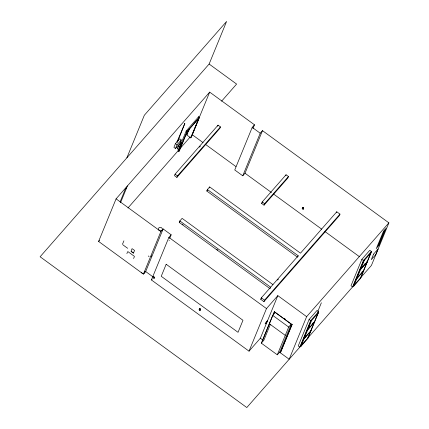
<?xml version="1.0" encoding="UTF-8"?>
<svg xmlns="http://www.w3.org/2000/svg" width="429" height="429" viewBox="0 0 429 429"><rect width="100%" height="100%" fill="white"/><g stroke="black" fill="none" stroke-linecap="round" stroke-linejoin="round"><path stroke-width="0.64" d="M178.073 148.246L178.078 148.531L178.067 148.236M199.946 309.91C199.174 308.585 199.893 310.317 199.994 309.636M200.027 309.872L199.764 308.987L200.198 309.47M199.673 309.153L200.161 309.513L199.737 309.111M199.758 309.223L200.273 309.325M302.713 208.537L303.056 207.899C302.595 210.097 303.03 207.137 303.158 208.473M180.303 145.093C180.813 143.683 178.475 146.01 180.309 144.734M181.124 143.704L179.799 144.643L180.159 144.975M180.958 143.517L179.837 144.541M181.22 143.704C179.118 144.954 180.373 144.868 181.408 143.147L181.092 142.916L179.719 144.594L180.11 144.884L181.612 142.959L181.22 142.675L179.837 144.353M125.697 188.245L126.185 188.336L125.697 188.245L120.12 201.828M177.038 141.822L177.44 142.117L184.765 123.632L177.005 141.87L177.483 142.015M184.449 123.729L184.91 123.927M317.814 311.481L321.359 302.783M179.719 144.594L180.142 144.766M180.159 144.182L180.947 143.49L181.215 143.726L180.057 144.771M179.789 144.589L181.092 142.916M181.408 143.147L181.065 143.034M200.032 309.706L199.523 309.566M179.799 144.97C180.1 144.219 180.368 145.334 180.529 144.809M122.458 244.273L123.906 240.825M126.871 157.834L144.337 115.245L226.592 21.45L209.127 64.034L40.111 256.767L246.798 407.55L305.148 341.05M169.632 238.486L171.15 234.786L163.149 228.947L145.683 271.53L143.415 274.12L98.616 241.436L116.082 198.852L209.679 92.117L254.483 124.801L252.965 128.502M120.592 202.579L127.424 185.913M126.882 253.609L127.67 251.694L128.078 251.732L134.143 256.156L134.39 256.596L133.601 258.51M131.033 251.179L132.073 248.643L134.572 250.402L133.473 253.083A17.423 8.902 41.7 0 1 131.124 251.351L133.612 253.105M175.44 143.645L173.922 147.351L175.52 148.52L179.772 143.667L181.295 139.961L179.692 138.798L175.44 143.645L177.038 144.814L175.52 148.52M178.373 145.136A1.378 1.164 22.3 0 0 178.603 146.337L178.646 146.305A1.314 1.11 22.3 0 1 178.432 145.163M178.555 146.664L178.732 146.466M178.646 146.305L178.598 146.428A1.314 1.11 22.3 0 1 178.308 145.565M180.807 145.329A1.314 1.11 22.3 0 1 179.193 146.702L178.721 146.949L179.193 146.702A1.378 1.164 22.3 0 0 180.866 145.313M178.984 146.584L179.14 146.825A1.314 1.11 22.3 0 0 180.856 145.747M178.775 149.061L178.035 150.874L178.834 151.453L179.402 150.81L187.376 131.365L198.718 118.431L190.744 137.87L186.749 134.953L189.237 128.877M180.512 144.83L186.207 130.936L198.691 116.704L199.49 117.289L191.313 137.226L190.744 137.87M178.834 151.453L187.012 131.521L199.49 117.289M187.811 133.097L186.749 134.953M188.304 131.891L189.05 130.078M175.08 174.163L174.474 175.643L176.871 177.397L219.846 128.394L220.452 126.914L218.05 125.161L175.08 174.163L177.483 175.917L176.871 177.397M198.193 117.916L198.691 116.704M192.471 134.084L209.679 92.117M143.415 274.12L160.88 231.537L163.149 228.947M279.569 352.23L289.167 359.234L306.633 316.65L277.831 295.64L260.365 338.224L249.024 351.163L151.416 279.955L168.881 237.371L171.15 234.786M217.648 126.153L218.05 125.161M270.045 288.669L179.242 222.426L179.848 220.946L182.116 218.356L272.924 284.599M297.597 257.25L206.794 191.007L207.405 189.527L209.674 186.937L300.477 253.18L336.781 211.781L339.983 214.114L339.377 215.594L263.926 301.63L260.725 299.297L261.336 297.817L298.209 255.77L207.405 189.527M209.266 187.923L209.674 186.937M254.483 124.801L252.214 127.386L234.749 169.97L242.75 175.81L245.018 173.219L262.484 130.636L388.889 222.855L371.423 265.438L305.443 340.674M242.75 175.81L260.215 133.226L262.484 130.636M199.608 309.684L199.914 308.993L199.828 309.341M200.187 309.191L199.608 309.829L200.22 309.175M199.85 309.658L199.775 309.427M199.689 309.888L200.037 309.078M199.957 309.465L200.118 309.18M200.037 309.572L199.614 309.572M261.62 203.421L262.232 201.941L286.057 174.775L288.454 176.523L287.848 178.008L264.023 205.175L261.62 203.421L262.505 202.418M264.023 205.175L264.629 203.695L288.454 176.523M285.65 175.761L286.057 174.775M263.926 301.63L264.532 300.15L339.983 214.114M302.987 208.8L302.568 208.639L302.992 208.644M302.842 208.038L303.142 208.419L302.815 208.762M302.767 208.623L302.713 208.671M302.869 208.156L303.024 207.877L302.638 208.558M270.249 288.175L270.651 287.189L179.848 220.946M302.799 208.778L303.067 208.07M302.804 207.979L303.147 208.221M249.024 351.163L266.484 308.574L277.831 295.64M261.299 343.146L272.688 315.374L275.241 312.462L291.243 324.136L279.853 351.909L277.3 354.821L261.299 343.146L263.851 340.235L270.431 324.19M262.768 339.972L274.362 311.706L291.961 324.549L280.368 352.815L292.246 324.227L291.961 324.549M273.386 314.457L274.646 311.384M297.801 256.757L298.209 255.77M277.3 354.821L288.69 327.048L291.243 324.136M336.379 212.768L336.781 211.781M309.089 319.503L298.252 345.919L299.855 347.082L310.687 320.672L318.629 311.615L317.031 310.446L309.089 319.503L310.687 320.672M310.467 330.775L310.869 331.07L307.829 338.476L301.024 346.235L300.622 345.946L303.662 338.54L304.51 337.569M309.958 326.496L307.405 329.402L303.866 338.047L304.263 338.336L311.073 330.571L314.613 321.932L314.216 321.643M307.609 328.909L311.154 320.27L311.551 320.565L308.011 329.204L307.609 328.909L309.738 326.485M301.024 346.235L304.059 338.83L310.869 331.07M304.263 338.336L307.808 329.697L314.613 321.932M307.797 338.031L318.629 311.615M317.959 312.51L318.361 312.8L314.816 321.439L308.011 329.204M361.845 259.341L351.013 285.757L352.611 286.926L363.443 260.51L371.385 251.453L369.787 250.289L361.845 259.341L363.443 260.51M363.224 270.613L363.626 270.908L360.591 278.314L353.78 286.079L353.383 285.784L356.419 278.378L357.271 277.407M362.291 266.817L360.162 269.246L356.622 277.885L357.019 278.174L363.83 270.415L367.374 261.776L366.972 261.481M353.78 286.079L356.821 278.668L363.626 270.908M357.019 278.174L360.564 269.535L367.374 261.776M364.312 260.403L363.91 260.108L360.365 268.752L360.768 269.042L364.312 260.403L371.117 252.638L370.72 252.349M360.553 277.869L371.385 251.453M360.768 269.042L367.573 261.282L371.117 252.638M383.703 230.684L376.206 248.831M384.958 229.258L377.477 247.404M386.089 227.965L378.625 246.112M180.293 145.029L180.518 144.691M180.277 144.68L179.81 144.841M180.421 144.739L180.266 144.981M181.22 142.675L181.446 143.254L181.612 142.959M302.525 208.424L303.046 208.746M177.038 144.814L181.295 139.961M178.502 146.788L178.818 146.461M178.721 146.949L179 146.659M98.616 241.436L99.496 240.428M127.965 207.963L178.85 149.941M179.912 148.734L190.315 136.867M191.366 135.671L192.213 134.701L203.014 142.573M221.616 101.174L236.604 84.079L209.127 64.034M199.469 147.147L200.343 146.144M177.483 175.917L220.452 126.914M179.242 222.426L179.998 221.562M206.794 191.007L207.55 190.144M151.416 279.955L152.172 279.091M199.603 309.599L199.919 309.132M199.565 309.679L200.064 309.105M200.08 309.368L199.839 309.073M302.745 208.456L303.024 208.119M302.965 208.387L303.255 208.054M303.067 208.408L302.735 208.628M260.725 299.297L261.572 298.332M277.547 280.116L278.416 279.123M306.633 316.65L388.889 222.855M311.551 320.565L318.361 312.8M312.087 324.067L313.363 322.613M363.996 264.875L365.272 263.422M361.947 272.072L362.8 271.101M300.622 345.946L301.474 344.975M353.383 285.784L354.231 284.813M302.654 208.296L302.531 208.569M169.364 240.578L169.015 240.326M154.365 277.145L154.022 276.893M252.214 127.386L260.215 133.226M302.836 207.985L303.142 208.269M367.176 260.988L367.573 261.282M205.711 144.546L235.939 166.597M245.018 173.219L271.487 192.53M273.648 194.106L321.729 229.183M324.968 231.547L359.54 256.767M186.207 130.936L187.012 131.521M363.427 270.12L363.83 270.415M360.162 269.246L360.564 269.535M262.232 201.941L264.629 203.695M356.419 278.378L356.821 278.668M178.4 150.08L179.402 150.81M182.18 224.12L183.129 224.812M216.822 249.394L217.825 250.128M310.671 330.282L311.073 330.571M307.405 329.402L307.808 329.697M261.336 297.817L264.532 300.15M284.245 318.388L285.312 319.165M307.432 338.181L307.829 338.476M116.082 198.852L160.88 231.537M168.881 237.371L266.484 308.574M272.688 315.374L288.69 327.048M303.662 338.54L304.059 338.83M269.273 323.707L285.274 335.376M279.853 351.909L280.652 352.493M260.365 338.224L263.036 340.17M145.683 271.53L153.153 276.978M144.884 271.568A2 1.695 22.3 0 1 143.769 273.316M142.766 273.364A2 1.695 22.3 0 1 141.168 272.195M151.625 255.786A2 1.695 22.3 0 1 151.035 256.456M149.104 256.547A2 1.695 22.3 0 1 148.273 255.941M127.692 248.284A39.05 19.981 41.2 0 1 122.919 244.798M180.813 145.436A1.378 1.164 22.3 0 1 179.113 146.874M178.55 146.461A1.378 1.164 22.3 0 1 178.325 145.259M179.831 148.246A1.314 1.11 22.3 0 1 178.115 149.319A1.314 1.11 22.3 0 1 177.74 147.345M180.314 147.072A1.314 1.11 22.3 0 1 179.258 148.273M180.818 145.839A1.314 1.11 22.3 0 1 179.767 147.04M153.566 276.7L153.089 277.869L154.193 278.673L154.676 277.504L153.566 276.7M166.168 264.259L161.234 276.292L238.036 332.325L242.975 320.291L166.168 264.259M199.539 308.483L199.061 309.658L200.171 310.462L200.649 309.293L199.539 308.483M199.624 308.639L199.201 309.668L200.086 310.312L200.509 309.282L199.624 308.639M302.622 207.357L302.139 208.526L303.249 209.336L303.727 208.167L302.622 207.357M302.702 207.507L302.279 208.537L303.164 209.186L303.587 208.151L302.702 207.507M373.579 254.113L371.299 259.663L375.836 254.488L378.115 248.933L373.579 254.113M265.894 323.353A2 0.3 -53.9 0 0 267.546 320.704A2 0.3 -53.9 0 0 265.615 322.865A2 0.3 -53.9 0 0 265.894 323.353M158.907 230.019A2 1.695 22.3 0 0 162.253 229.869A2 1.695 22.3 0 0 160.087 227.332A2 1.695 22.3 0 0 158.907 230.019"/></g></svg>
